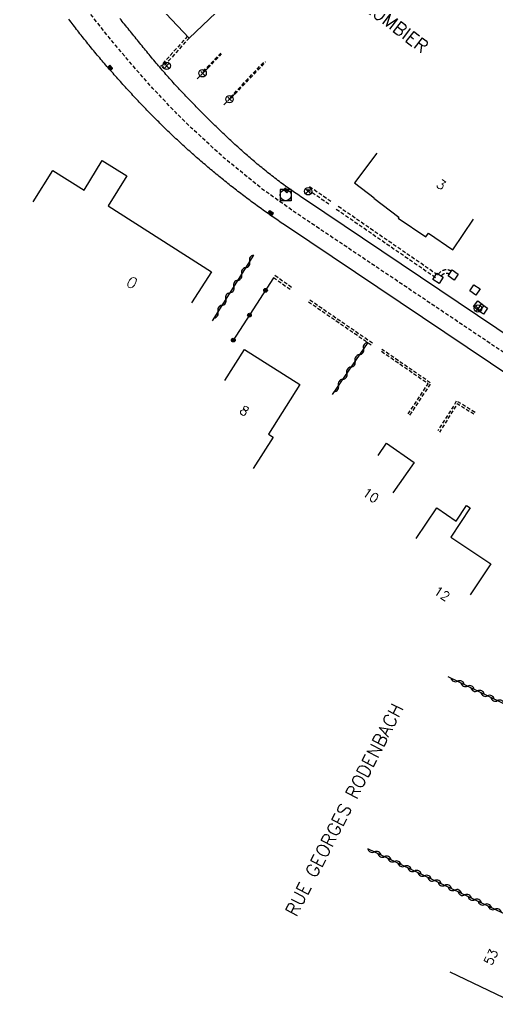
# Model space of a CAD drawing. Header units: millimetres. Extents: x 79000 to 80000, y 145000 to 146001.
# Drawn here: x 79358 to 79422.5, y 145003.3 to 145136.3 of the extents above; entities that cross this region are included whole.
import ezdxf
from ezdxf.enums import TextEntityAlignment as Align

# ---------------------------------------------------------------- set-up
doc = ezdxf.new("R2010")
doc.units = ezdxf.units.MM
doc.linetypes.add('DASHED', pattern=[0.75, 0.5, -0.25])
doc.layers.get('0').update_dxf_attribs({"linetype": 'CONTINUOUS'})
for name, color, linetype in [('W0001', 6, 'DASHED'), ('W0008', 7, 'CONTINUOUS'), ('W0100', 7, 'CONTINUOUS'), ('W0112', 1, 'DASHED'), ('W0310', 3, 'CONTINUOUS'), ('W0322', 7, 'CONTINUOUS'), ('W0400', 7, 'CONTINUOUS'), ('W0420', 7, 'CONTINUOUS'), ('W0454', 7, 'CONTINUOUS'), ('W0469', 7, 'CONTINUOUS'), ('W0984', 7, 'CONTINUOUS'), ('W0989', 7, 'CONTINUOUS'), ('W0991', 7, 'CONTINUOUS'), ('W1102', 7, 'CONTINUOUS')]:
    doc.layers.add(name, color=color, linetype=linetype)
doc.styles.get("Standard").update_dxf_attribs({"font": 'romans.shx', "width": 0.85})

# ---------------------------------------------------------------- blocks, each defined once
blk = doc.blocks.new('t112o')
at = {"color": 0, "linetype": 'Continuous'}
for p, q in [((-0.5, 0.5), (0.5, 0.5)), ((-0.5, -0.5), (-0.5, 0.5)), ((0.5, 0.5), (0.5, -0.5)), ((0.5, -0.5), (-0.5, -0.5))]:
    blk.add_line(p, q, dxfattribs=at)
blk = doc.blocks.new('T400')
for p, q in [((-0.15, 0.3), (0.15, 0.3)), ((-0.15, -0.25), (-0.15, 0.3)), ((-0.15, 0.15), (0.15, 0.15)), ((-0.15, 0), (0.15, 0)), ((0.15, 0.3), (0.15, -0.25)), ((-0.15, -0.15), (0.15, -0.15)), ((-0.15, -0.25), (-0.15, -0.3)), ((-0.15, -0.3), (0.15, -0.3)), ((0.15, -0.3), (0.15, -0.25))]:
    blk.add_line(p, q)
blk = doc.blocks.new('T420')
for p, q in [((0.75, 0.75), (-0.75, 0.75)), ((-0.75, 0.75), (-0.75, -0.75)), ((0.75, 0.75), (0.75, -0.75)), ((0.75, -0.75), (-0.75, -0.75))]:
    blk.add_line(p, q)
blk.add_ellipse((0, 0), major_axis=(-0.53, 0.53), ratio=1, start_param=3.926991, end_param=10.210176)
blk = doc.blocks.new('T454')
for p, q in [((-0.25, 0.25), (0.25, -0.25)), ((-0.25, -0.25), (0.25, 0.25)), ((0.75, 0.75), (0.375, 0.375)), ((-0.375, -0.375), (-0.75, -0.75))]:
    blk.add_line(p, q)
blk.add_ellipse((0, 0), major_axis=(0.354, 0.354), ratio=1, start_param=5.497787143782138, end_param=11.78097245096172)
blk = doc.blocks.new('t310o')
at = {"color": 0, "linetype": 'Continuous'}
for centre, start, end in [((-0.5, 0.38), 216.8699, 323.1304), ((0.5, -0.37), 36.8699, 143.1303)]:
    blk.add_arc(centre, 0.625, start, end, dxfattribs=at)
blk = doc.blocks.new('t322o')
at = {"color": 0, "linetype": 'Continuous'}
for radius in [0.25, 0.15]:
    blk.add_circle((0, 0), radius, dxfattribs=at)
blk = doc.blocks.new('T469')
at = {"color": 0, "linetype": 'Continuous', "flags": 128}
for points in [[(-0.35, 0.35), (0.35, -0.35)], [(-0.35, -0.35), (0.35, 0.35)]]:
    blk.add_lwpolyline(points, dxfattribs=at)
at = {"color": 0, "linetype": 'Continuous'}
blk.add_circle((0, 0), 0.5, dxfattribs=at)

msp = doc.modelspace()

# ---------------------------------------------------------------- linework, layer by layer
at = {"layer": 'W0001', "flags": 128}
msp.add_lwpolyline([(79447.05, 145075.47), (79395.23, 145110.25), (79390.77, 145113.42), (79385.64, 145117.58), (79381.23, 145121.65), (79379.14, 145123.7), (79376, 145126.98), (79373.9, 145129.37), (79371.81, 145131.8), (79370.1, 145133.86), (79367.54, 145137.07), (79365.28, 145140.08), (79363.11, 145143.13), (79361.73, 145145.17), (79359.88, 145148.03), (79357.19, 145152.54), (79354.44, 145157.73), (79352.17, 145162.33), (79350.2, 145166.48), (79348.29, 145170.64), (79346.07, 145175.58), (79328.3, 145212.62)], dxfattribs=at)
at = {"layer": 'W0008', "flags": 128}
for points in [[(79445.82, 145073.68), (79394.17, 145108.33), (79393.96, 145108.47), (79393.75, 145108.61), (79393.55, 145108.74), (79393.34, 145108.88), (79393.13, 145109.02), (79392.93, 145109.16), (79392.72, 145109.31), (79392.52, 145109.45), (79392.31, 145109.59), (79392.11, 145109.73), (79391.9, 145109.87), (79391.7, 145110.01), (79391.49, 145110.16), (79391.29, 145110.3), (79391.09, 145110.45), (79390.88, 145110.59), (79390.68, 145110.73), (79390.48, 145110.88), (79390.28, 145111.03), (79390.08, 145111.17), (79389.87, 145111.32), (79389.67, 145111.47), (79389.47, 145111.61), (79389.27, 145111.76), (79389.07, 145111.91), (79388.87, 145112.06), (79388.67, 145112.21), (79388.48, 145112.36), (79388.28, 145112.51), (79388.08, 145112.66), (79387.88, 145112.81), (79387.68, 145112.96), (79387.49, 145113.11), (79387.29, 145113.26), (79387.09, 145113.41), (79386.9, 145113.57), (79386.7, 145113.72), (79386.5, 145113.87), (79386.31, 145114.03), (79386.11, 145114.18), (79385.92, 145114.34), (79385.72, 145114.49), (79385.53, 145114.65), (79385.34, 145114.81), (79385.14, 145114.96), (79384.95, 145115.12), (79384.76, 145115.28), (79384.56, 145115.43), (79384.37, 145115.59), (79384.18, 145115.75), (79383.99, 145115.91), (79383.8, 145116.07), (79383.61, 145116.23), (79383.42, 145116.39), (79383.23, 145116.55), (79383.04, 145116.71), (79382.85, 145116.87), (79382.66, 145117.04), (79382.47, 145117.2), (79382.28, 145117.36), (79382.09, 145117.53), (79381.9, 145117.69), (79381.72, 145117.85), (79381.53, 145118.02), (79381.34, 145118.18), (79381.16, 145118.35), (79380.97, 145118.52), (79380.78, 145118.68), (79380.6, 145118.85), (79380.41, 145119.02), (79380.22, 145119.19), (79380.04, 145119.36), (79379.86, 145119.52), (79379.67, 145119.69), (79379.49, 145119.86), (79379.31, 145120.04), (79379.12, 145120.21), (79378.94, 145120.38), (79378.76, 145120.55), (79378.58, 145120.72), (79378.4, 145120.89), (79378.22, 145121.07), (79378.04, 145121.24), (79377.86, 145121.42), (79377.68, 145121.59), (79377.5, 145121.76), (79377.32, 145121.94), (79377.14, 145122.11), (79376.96, 145122.29), (79376.79, 145122.47), (79376.61, 145122.64), (79376.43, 145122.82), (79376.26, 145123), (79376.08, 145123.17), (79375.9, 145123.35), (79375.73, 145123.53), (79375.55, 145123.71), (79375.38, 145123.89), (79375.2, 145124.07), (79375.03, 145124.25), (79374.86, 145124.43), (79374.68, 145124.61), (79374.51, 145124.79), (79374.34, 145124.97), (79374.17, 145125.15), (79374, 145125.33), (79373.82, 145125.52), (79373.65, 145125.7), (79373.48, 145125.88), (79373.31, 145126.06), (79373.14, 145126.25), (79372.97, 145126.43), (79372.8, 145126.61), (79372.63, 145126.8), (79372.46, 145126.98), (79372.29, 145127.17), (79372.13, 145127.35), (79371.96, 145127.54), (79371.79, 145127.72), (79371.62, 145127.91), (79371.45, 145128.09), (79371.29, 145128.28), (79371.12, 145128.47), (79370.95, 145128.65), (79370.79, 145128.84), (79370.62, 145129.03), (79370.46, 145129.21), (79370.29, 145129.4), (79370.12, 145129.59), (79369.96, 145129.78), (79369.79, 145129.97), (79369.63, 145130.15), (79369.47, 145130.34), (79369.31, 145130.53), (79369.14, 145130.72), (79368.98, 145130.91), (79368.82, 145131.1), (79368.66, 145131.29), (79368.5, 145131.48), (79368.34, 145131.67), (79368.18, 145131.86), (79368.02, 145132.05), (79367.87, 145132.24), (79367.71, 145132.43), (79367.55, 145132.63), (79367.4, 145132.82), (79367.24, 145133.01), (79367.08, 145133.21), (79366.93, 145133.4), (79366.77, 145133.59), (79366.62, 145133.79), (79366.47, 145133.98), (79366.31, 145134.18), (79366.16, 145134.37), (79366.01, 145134.57), (79365.85, 145134.77), (79365.7, 145134.96), (79365.55, 145135.16), (79365.4, 145135.36), (79365.25, 145135.55), (79365.1, 145135.75), (79364.95, 145135.95), (79364.8, 145136.15), (79364.65, 145136.35)], [(79448.27, 145077.26), (79396.6, 145111.97), (79396.39, 145112.11), (79396.18, 145112.25), (79395.97, 145112.39), (79395.76, 145112.53), (79395.55, 145112.67), (79395.34, 145112.81), (79395.13, 145112.96), (79394.92, 145113.1), (79394.71, 145113.25), (79394.51, 145113.39), (79394.3, 145113.54), (79394.1, 145113.69), (79393.89, 145113.83), (79393.69, 145113.98), (79393.48, 145114.13), (79393.28, 145114.28), (79393.08, 145114.43), (79392.87, 145114.59), (79392.67, 145114.74), (79392.47, 145114.89), (79392.27, 145115.05), (79392.07, 145115.2), (79391.87, 145115.36), (79391.67, 145115.51), (79391.47, 145115.67), (79391.28, 145115.83), (79391.08, 145115.99), (79390.88, 145116.15), (79390.69, 145116.31), (79390.49, 145116.47), (79390.3, 145116.63), (79390.1, 145116.79), (79389.91, 145116.96), (79389.72, 145117.12), (79389.53, 145117.28), (79389.33, 145117.44), (79389.14, 145117.61), (79388.96, 145117.77), (79388.77, 145117.94), (79388.58, 145118.1), (79388.39, 145118.27), (79388.2, 145118.43), (79388.01, 145118.6), (79387.83, 145118.77), (79387.64, 145118.93), (79387.45, 145119.1), (79387.27, 145119.27), (79387.08, 145119.44), (79386.9, 145119.61), (79386.71, 145119.78), (79386.53, 145119.95), (79386.35, 145120.12), (79386.16, 145120.29), (79385.98, 145120.46), (79385.8, 145120.63), (79385.61, 145120.8), (79385.43, 145120.97), (79385.25, 145121.15), (79385.07, 145121.32), (79384.89, 145121.49), (79384.71, 145121.67), (79384.53, 145121.84), (79384.35, 145122.01), (79384.17, 145122.19), (79383.99, 145122.36), (79383.81, 145122.54), (79383.63, 145122.71), (79383.45, 145122.89), (79383.28, 145123.07), (79383.1, 145123.24), (79382.92, 145123.42), (79382.74, 145123.6), (79382.57, 145123.78), (79382.39, 145123.95), (79382.21, 145124.13), (79382.04, 145124.31), (79381.86, 145124.49), (79381.69, 145124.67), (79381.51, 145124.85), (79381.34, 145125.03), (79381.17, 145125.21), (79380.99, 145125.39), (79380.82, 145125.57), (79380.64, 145125.75), (79380.47, 145125.93), (79380.3, 145126.12), (79380.13, 145126.3), (79379.95, 145126.48), (79379.78, 145126.66), (79379.61, 145126.85), (79379.44, 145127.03), (79379.27, 145127.21), (79379.1, 145127.4), (79378.93, 145127.58), (79378.76, 145127.77), (79378.59, 145127.95), (79378.43, 145128.14), (79378.26, 145128.33), (79378.09, 145128.51), (79377.93, 145128.7), (79377.76, 145128.89), (79377.6, 145129.08), (79377.43, 145129.27), (79377.27, 145129.46), (79377.11, 145129.65), (79376.94, 145129.84), (79376.78, 145130.03), (79376.62, 145130.22), (79376.46, 145130.41), (79376.3, 145130.6), (79376.14, 145130.79), (79375.97, 145130.99), (79375.81, 145131.18), (79375.65, 145131.37), (79375.49, 145131.56), (79375.33, 145131.76), (79375.18, 145131.95), (79375.02, 145132.14), (79374.86, 145132.34), (79374.7, 145132.53), (79374.54, 145132.72), (79374.38, 145132.92), (79374.22, 145133.11), (79374.07, 145133.31), (79373.91, 145133.5), (79373.75, 145133.7), (79373.59, 145133.89), (79373.43, 145134.08), (79373.28, 145134.28), (79373.12, 145134.47), (79372.96, 145134.67), (79372.8, 145134.86), (79372.65, 145135.06), (79372.49, 145135.25), (79372.33, 145135.45), (79372.17, 145135.65), (79372.01, 145135.84), (79371.86, 145136.04), (79371.7, 145136.23), (79371.54, 145136.43)]]:
    msp.add_lwpolyline(points, dxfattribs=at)
at = {"layer": 'W0100', "flags": 128}
for points in [[(79364.82, 145161.1), (79361.15, 145157.7), (79361.42, 145157.41), (79361.7, 145157.7), (79373.26, 145145.44), (79371.48, 145143.75), (79380.88, 145133.78), (79384.52, 145137.21)], [(79359.84, 145111.7), (79362.49, 145115.93), (79366.71, 145113.29), (79369.15, 145117.25), (79372.48, 145115.19), (79369.98, 145111.14), (79383.91, 145102.27), (79381.23, 145098.06)], [(79406.25, 145118.25), (79403.22, 145114.27), (79405.86, 145112.25), (79405.82, 145112.19), (79409.19, 145109.62), (79409.12, 145109.51), (79412.86, 145106.96), (79413.19, 145107.46), (79416.49, 145105.21), (79419.3, 145109.35)], [(79385.7, 145087.59), (79388.38, 145091.8), (79395.86, 145087.04), (79391.61, 145080.36), (79392.24, 145079.96), (79389.56, 145075.74)], [(79406.42, 145077.49), (79407.56, 145079.14), (79411.27, 145076.56), (79408.41, 145072.45)], [(79411.53, 145066.29), (79414.35, 145070.42), (79416.96, 145068.63), (79418.36, 145070.72), (79418.83, 145070.41), (79416.21, 145066.48), (79421.62, 145062.87), (79418.85, 145058.71)]]:
    msp.add_lwpolyline(points, dxfattribs=at)
at = {"layer": 'W0112', "flags": 128}
for points in [[(79380.69, 145134.05), (79377.02, 145129.97)], [(79380.93, 145133.83), (79377.26, 145129.75)], [(79382.78, 145129.29), (79385.16, 145131.77)], [(79382.9, 145129.18), (79385.28, 145131.65)], [(79386.44, 145125.78), (79391.11, 145130.68)], [(79386.56, 145125.67), (79391.23, 145130.57)], [(79399.77, 145111.36), (79396.75, 145113.45)], [(79400.04, 145111.74), (79397.02, 145113.83)], [(79414.15, 145101.46), (79400.73, 145110.7)], [(79414.42, 145101.85), (79400.99, 145111.09)], [(79394.53, 145099.86), (79392.26, 145101.47)], [(79394.73, 145100.15), (79392.46, 145101.76)], [(79397.01, 145098.22), (79405.57, 145092.34)], [(79397.19, 145098.48), (79405.74, 145092.6)], [(79410.48, 145083.09), (79413.16, 145087.15), (79406.77, 145091.57)], [(79410.71, 145082.94), (79413.55, 145087.22), (79406.93, 145091.8)], [(79419.49, 145083.28), (79417, 145084.84), (79414.45, 145080.79)], [(79419.34, 145083.04), (79417.09, 145084.45), (79414.69, 145080.63)]]:
    msp.add_lwpolyline(points, dxfattribs=at)
for points in [[(79416.31, 145102.34, 0.438053), (79414.4, 145101.73, 0.438053)], [(79416.08, 145101.93, 0.438053), (79414.82, 145101.53)]]:
    msp.add_lwpolyline(points, format="xyb", dxfattribs=at)
at = {"layer": 'W0310', "flags": 128}
for points in [[(79389.59, 145104.5), (79384.01, 145095.66)], [(79405, 145092.71), (79400.19, 145085.69)], [(79446.84, 145032.64), (79415.87, 145047.65)], [(79435.71, 145009.84), (79405.01, 145024.45)]]:
    msp.add_lwpolyline(points, dxfattribs=at)
at = {"layer": 'W0322', "flags": 128}
msp.add_lwpolyline([(79392.3, 145101.44), (79386.81, 145092.97)], dxfattribs=at)
at = {"layer": 'W1102', "flags": 128}
msp.add_lwpolyline([(79425.44, 145003.33), (79416.13, 145007.8)], dxfattribs=at)

# ---------------------------------------------------------------- block references
at = {"layer": 'W0112'}
for p, rotation in [((79414.48, 145101.39), 237.190453780486), ((79416.54, 145101.83), 325.5742399977235), ((79419.48, 145099.81), 145.5742399977235), ((79419.97, 145097.65), 321.6258394601084), ((79420.5, 145097.23), 325.3018230506352)]:
    msp.add_blockref('t112o', p, dxfattribs=dict(at, rotation=rotation))
at = {"layer": 'W0310'}
for p, rotation in [((79389.06, 145103.66), 237.7128163596549), ((79387.99, 145101.96), 237.7128163596549), ((79386.92, 145100.27), 237.7128163596549), ((79385.85, 145098.58), 237.7128163596549), ((79384.79, 145096.89), 237.7128163596549), ((79404.43, 145091.89), 235.6277943472878), ((79403.3, 145090.24), 235.6277943472878), ((79402.18, 145088.58), 235.6277943472878), ((79401.05, 145086.93), 235.6277943472878), ((79417.14, 145047.04), 154.1354012306651), ((79418.49, 145046.38), 154.1354012306651), ((79419.84, 145045.73), 154.1354012306651), ((79421.19, 145045.07), 154.1354012306651), ((79422.54, 145044.42), 154.1354012306651), ((79405.91, 145024.02), 154.559289678438), ((79407.27, 145023.38), 154.559289678438), ((79408.62, 145022.73), 154.559289678438), ((79409.98, 145022.09), 154.559289678438), ((79411.33, 145021.44), 154.559289678438), ((79412.69, 145020.8), 154.559289678438), ((79414.04, 145020.15), 154.559289678438), ((79415.4, 145019.51), 154.559289678438), ((79416.75, 145018.87), 154.559289678438), ((79418.11, 145018.22), 154.559289678438), ((79419.46, 145017.58), 154.559289678438), ((79420.81, 145016.93), 154.559289678438), ((79422.17, 145016.29), 154.559289678438)]:
    msp.add_blockref('t310o', p, dxfattribs=dict(at, rotation=rotation))
at = {"layer": 'W0322', "rotation": 237.0462716826878}
for p in [(79391.21, 145099.76), (79389.03, 145096.41), (79386.86, 145093.05)]:
    msp.add_blockref('t322o', p, dxfattribs=at)
at = {"layer": 'W0400'}
for p, rotation in [((79370.26, 145129.8), 41.28228610387517), ((79393.98, 145113.24), 222.369318367651), ((79391.96, 145110.21), 55.02482777503639)]:
    msp.add_blockref('T400', p, dxfattribs=dict(at, rotation=rotation))
at = {"layer": 'W0420'}
msp.add_blockref('T420', (79393.92, 145112.6), dxfattribs=at)
at = {"layer": 'W0454'}
for p in [(79382.71, 145129.04), (79386.35, 145125.55)]:
    msp.add_blockref('T454', p, dxfattribs=at)
at = {"layer": 'W0469'}
for p in [(79377.86, 145130.04), (79396.96, 145113.12), (79419.89, 145097.32)]:
    msp.add_blockref('T469', p, dxfattribs=at)

# ---------------------------------------------------------------- texts
at = {"layer": 'W0984'}
msp.add_text('0', height=1.5, rotation=327.521, dxfattribs=at).set_placement((79373.19, 145100.8), align=Align.MIDDLE)
at = {"layer": 'W0989'}
for s, rotation, p in [('RUE DU VIEUX COLOMBIER', 322.5927, (79400.48, 145141.81)), ('RUE GEORGES RODENBACH', 62.8213, (79401.84, 145029.73))]:
    msp.add_text(s, height=1.75, rotation=rotation, dxfattribs=at).set_placement(p, align=Align.MIDDLE)
at = {"layer": 'W0991'}
for s, rotation, p in [('3', 325.7721, (79414.92, 145114.02)), ('8', 327.5187, (79388.36, 145083.52)), ('10', 325.1794, (79405.42, 145072.1)), ('12', 326.2863, (79415.03, 145058.85)), ('53', 64.2351, (79421.65, 145009.84))]:
    msp.add_text(s, height=1.25, rotation=rotation, dxfattribs=at).set_placement(p, align=Align.MIDDLE)

doc.saveas('drawing.dxf')
